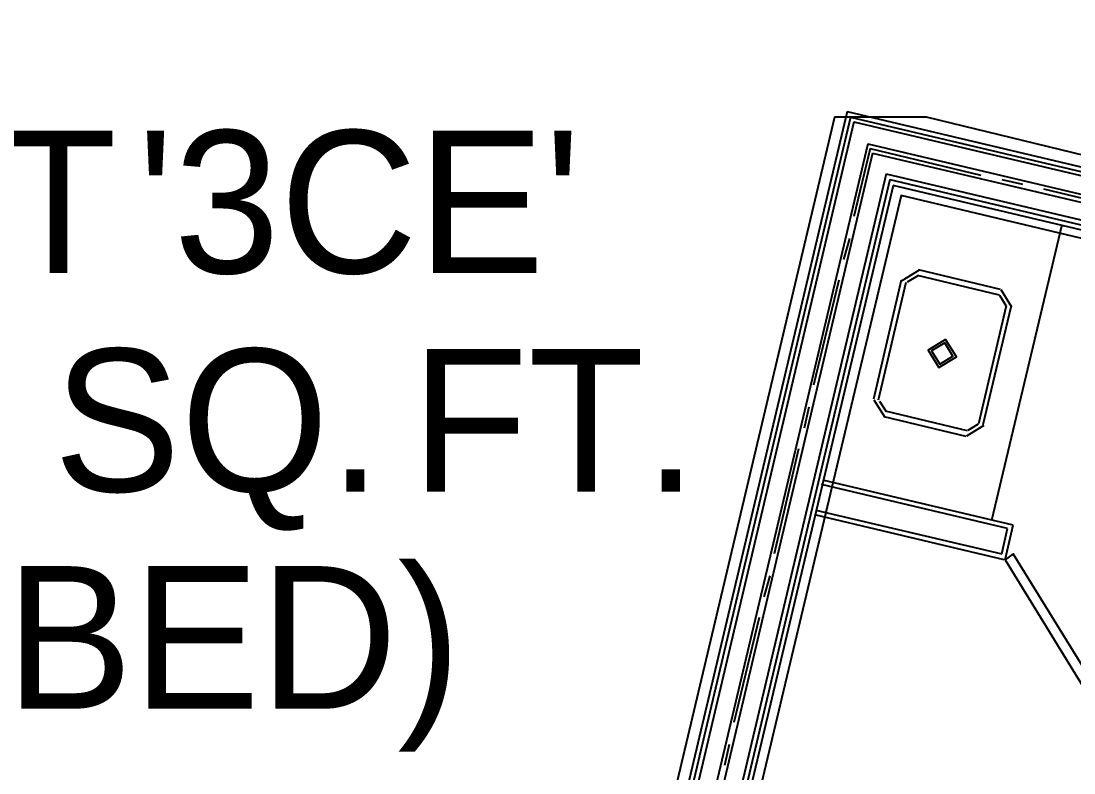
# Model space of a CAD drawing. Header units: feet. Extents: x -84 to 198, y -22 to 181.
# Drawn here: x 79.12 to 91.27, y 135.24 to 143.91 of the extents above; entities that cross this region are included whole.
import ezdxf
from ezdxf.enums import TextEntityAlignment as Align

# ---------------------------------------------------------------- set-up
doc = ezdxf.new("R2010")
doc.units = ezdxf.units.FT
for name, color, linetype in [('A-AREA-UNIDAD', 30, 'CONTINUOUS'), ('A-LINEA', 7, 'CONTINUOUS'), ('A-TEXTO-PDF', 3, 'CONTINUOUS')]:
    doc.layers.add(name, color=color, linetype=linetype)

msp = doc.modelspace()

# ---------------------------------------------------------------- linework, layer by layer
at = {"layer": 'A-AREA-UNIDAD'}
for points in [[(85.28, 129.1733), (88.512, 142.8089), (89.568, 142.8089), (95.488, 141.3689), (97.728, 141.1378), (98.528, 144.4089), (98.48, 145.6533), (98.752, 147.2889), (98.96, 147.6622), (99.28, 147.6622), (99.44, 148.2489), (99.968, 148.2489), (99.84, 148.3733), (100.512, 151.2178), (100.672, 151.3778), (101.28, 151.2533), (101.28, 152.1778), (102.848, 158.6489), (102.56, 158.7022), (102.528, 159.4133), (96.928, 159.7689), (90.24, 159.8933), (85.152, 159.6622), (78.432, 159.0222)], [(114.528, 157.1378), (110.368, 158.1333), (102.8, 159.3422), (102.752, 158.9333), (103.12, 158.8089), (103.12, 157.7422), (102.048, 153.1022), (101.76, 153.0489), (101.36, 151.3778), (102.88, 150.9689), (102.88, 149.7778), (102.592, 149.7422), (102.592, 148.3733), (102.32, 147.5733), (101.28, 147.5733), (100.288, 147.8222), (98.4, 139.8222), (96.72, 139.8933), (96.672, 140.1422), (89.28, 141.9022), (86.192, 128.9244)]]:
    msp.add_lwpolyline(points, dxfattribs=at)
at = {"layer": 'A-LINEA'}
for p, q in [((88.6533, 142.8711), (85.36, 128.9511)), ((88.6533, 142.8711), (97.7733, 140.7111)), ((88.6933, 142.8044), (85.4133, 128.9378)), ((88.7333, 142.7511), (85.4667, 128.9244)), ((88.6933, 142.8044), (97.8133, 140.6578)), ((88.7333, 142.7511), (97.8533, 140.5911)), ((88.8933, 142.4978), (85.6667, 128.8844)), ((88.8933, 142.4978), (98.0133, 140.3378)), ((88.9467, 142.3911), (85.7467, 128.8578)), ((88.92, 142.4444), (88.7333, 141.6578)), ((88.92, 142.4444), (90.2, 142.1378)), ((88.9467, 142.3911), (98.0667, 140.2444)), ((89.1067, 142.1511), (85.9467, 128.8178)), ((89.1067, 142.1511), (98.2267, 139.9911)), ((89.1467, 142.0844), (86, 128.8044)), ((89.1867, 142.0178), (86.0533, 128.7911)), ((89.1467, 142.0844), (98.2667, 139.9244)), ((90.44, 142.0844), (90.68, 142.0311)), ((90.92, 141.9778), (92.1467, 141.6844)), ((91.1333, 141.5644), (90.32, 138.1511)), ((88.68, 141.4044), (88.6133, 141.1644)), ((89.485, 141.04), (89.2845, 140.9161)), ((90.4267, 140.8178), (89.48, 141.0444)), ((88.56, 140.9244), (88.2667, 139.7111)), ((89.28, 140.9244), (88.96, 139.5511)), ((89.4697, 140.9751), (89.3494, 140.9008)), ((90.4133, 140.7511), (89.4667, 140.9778)), ((89.3333, 140.8978), (89.0133, 139.5378)), ((90.5555, 140.6127), (90.4317, 140.8133)), ((90.4906, 140.6281), (90.4164, 140.7484)), ((90.1733, 139.2711), (90.4933, 140.6311)), ((90.2267, 139.2578), (90.5467, 140.6178)), ((88.2133, 139.4578), (88.16, 139.2178)), ((88.9645, 139.5428), (89.0883, 139.3423)), ((89.0294, 139.5275), (89.1036, 139.4071)), ((89.08, 139.3511), (90.0267, 139.1244)), ((89.0933, 139.4178), (90.04, 139.1911)), ((90.035, 139.1289), (90.2355, 139.2527)), ((90.0503, 139.1938), (90.1706, 139.2681)), ((88.0933, 138.9778), (87.8133, 137.7644)), ((90.5733, 138.0978), (88.3733, 138.6178)), ((90.5067, 138.0578), (88.36, 138.5644)), ((88.2933, 138.2711), (90.44, 137.7644)), ((90.4667, 137.6978), (88.28, 138.2178)), ((90.44, 137.7644), (90.5067, 138.0578)), ((90.48, 137.6978), (90.5733, 138.0978)), ((87.76, 137.5111), (87.6933, 137.2711)), ((87.64, 137.0311), (87.3467, 135.8178)), ((87.2933, 135.5644), (87.24, 135.3244))]:
    msp.add_line(p, q, dxfattribs=at)
for points in [[(101.0133, 151.3111), (98.3067, 139.8578), (89.1867, 142.0178)], [(89.7917, 140.24), (89.5911, 140.1161), (89.715, 139.9156), (89.9155, 140.0394), (89.7917, 140.24)], [(89.7825, 140.201), (89.6301, 140.1069), (89.7242, 139.9545), (89.8766, 140.0486), (89.7825, 140.201)], [(90.48, 137.6978), (91.96, 135.2844), (92.0667, 135.3511), (90.5733, 137.7644), (90.48, 137.6978)]]:
    msp.add_lwpolyline(points, dxfattribs=at)

# ---------------------------------------------------------------- texts
at = {"layer": 'A-TEXTO-PDF'}
for s, p in [('UNIT', (77.6534, 141.0052)), ("'3CE'", (83.0195, 141.0052)), ('SQ.', (81.3858, 138.4852)), ('FT.', (85.2736, 138.4852)), ('BED)', (81.5655, 135.9785))]:
    msp.add_text(s, height=1.646, dxfattribs=at).set_placement(p, align=Align.CENTER)

doc.saveas('drawing.dxf')
